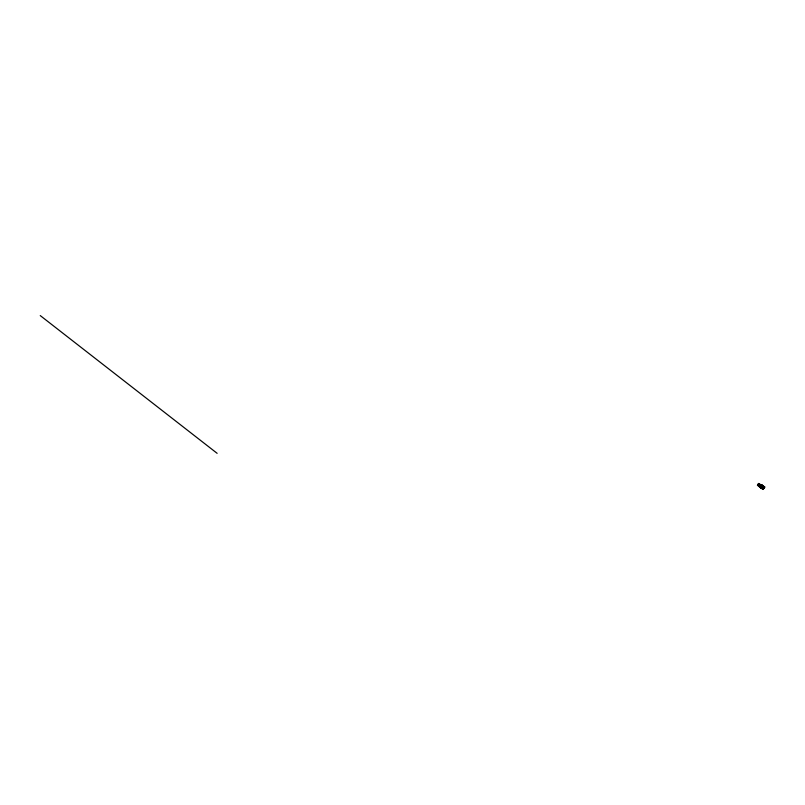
<?xml version="1.0" encoding="UTF-8"?>
<svg xmlns="http://www.w3.org/2000/svg" width="805" height="805" viewBox="0 0 805 805"><rect width="100%" height="100%" fill="white"/><g stroke="black" fill="none" stroke-linecap="round" stroke-linejoin="round"><path stroke-width="1.21" d="M761.892 488.383L762.627 488.555L759.97 487.146L760.775 486.039L762.013 486.2L761.188 485.485L761.631 484.852L764.659 487.045L763.06 489.269L759.94 487.146L761.631 484.872M762.546 487.85L763.492 488.665L762.526 488.474L763.06 489.269L764.69 487.045L761.59 484.781M760.886 486.18L760.785 487.417M760.021 487.166L760.272 486.753M759.99 484.65L760.624 485.073L758.833 486.29L759.457 486.723L760.856 484.811M762.416 486.522L761.983 485.838L761.47 486.542L762.607 487.448M761.329 485.717L762.496 486.562L762.144 486.965M760.051 484.65L759.196 485.828L759.819 486.24M760.655 486.562L763.754 488.303L761.973 485.818M759.105 484.097L758.662 483.654L757.797 484.821L759.115 485.898L759.89 484.821M761.48 486.542L761.983 485.838L763.261 486.753L762.697 487.528L762.114 487.106L762.667 486.331L763.251 486.753L762.255 487.9M760.685 487.629L762.114 487.931M762.013 486.23L762.255 486.784M761.822 486.924L762.436 486.492L761.631 485.908M761.52 487.468L761.379 488.102L762.697 486.26M761.933 487.438L762.506 488.233M761.922 487.337L762.687 487.619M762.627 488.555L763.472 488.665M762.657 488.967L763.21 489.027M764.75 487.055L763.049 489.42L759.89 487.136L761.721 484.731M759.024 484.429L758.25 484.218L758.662 483.654L759.528 484.268M758.531 485.335L759.125 485.918M758.874 484.68L757.968 484.6L759.97 484.741M759.457 483.996L759.085 484.57L759.598 484.107M758.733 485.576L757.918 484.761M759.417 484.53L758.592 483.765M760.021 484.409L759.91 485.103M760.121 484.519L759.749 485.013M759.779 485.375L759.447 486.703L758.853 486.29L759.427 485.445M759.819 485.163L760.162 484.509M760.202 484.751L759.658 484.801M761.017 486.784L761.359 486.069M761.761 485.948L761.761 486.502M761.51 486.582L761.993 485.858M758.521 484.429L758.3 485.093M758.26 485.023L758.149 484.6M759.155 483.996L758.421 484.016M759.84 484.54L760.655 485.073M758.853 486.29L759.779 486.25M761.379 488.112L762.627 488.041M760.081 487.065L760.675 487.488M764.227 487.659L763.19 486.924M759.769 484.62L760.524 485.163M761.148 485.546L762.496 486.542M760.967 485.787L762.456 486.592M758.3 484.389L758.843 484.902M759.558 485.294L760.383 485.848L759.94 486.391L758.934 485.657M758.914 485.425L759.457 485.737M762.818 488.303L763.422 488.746M762.104 488.373L763.06 489.249M40.25 315.58L217.139 453.326M760.987 485.053L759.638 486.914L757.404 485.304L758.763 483.443L760.987 485.053"/></g></svg>
